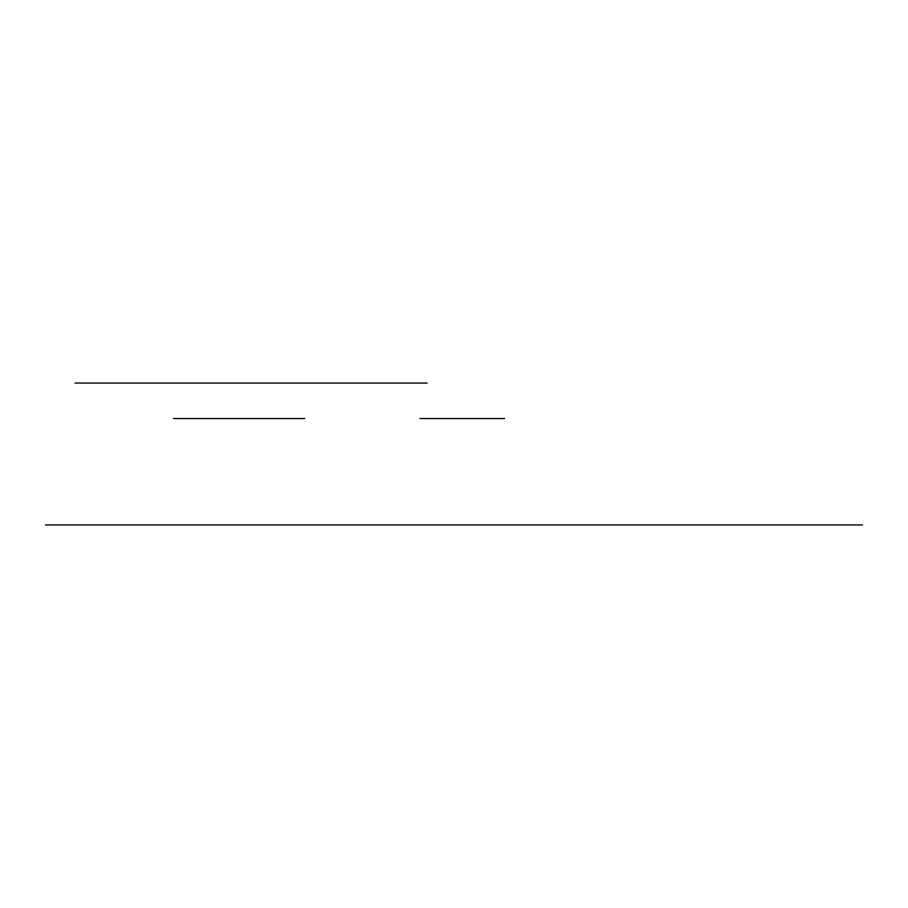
<?xml version="1.0" encoding="UTF-8"?>
<svg xmlns="http://www.w3.org/2000/svg" width="908" height="908" viewBox="0 0 908 908"><rect width="100%" height="100%" fill="white"/><g stroke="black" fill="none" stroke-linecap="round" stroke-linejoin="round"><path stroke-width="1.36" d="M74.944 383.062L427.203 383.062M173.496 418.531L304.736 418.531M419.927 418.531L504.598 418.531M45.4 524.938L862.6 524.938"/></g></svg>
